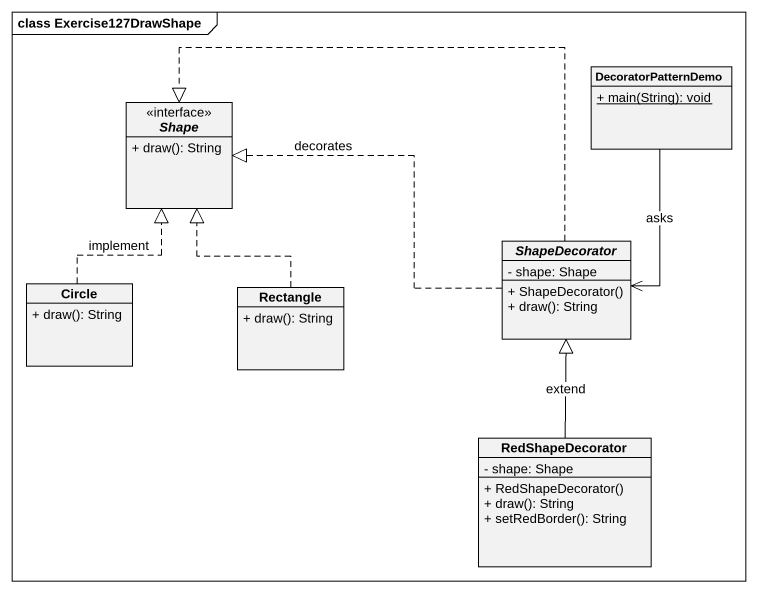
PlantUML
@startuml
mainframe class Exercise127DrawShape
hide circle
hide empty members
skinparam classAttributeIconSize 0
class DecoratorPatternDemo {
  {static} + main(String): void
}
interface Shape {
  + draw(): String
}
abstract class ShapeDecorator {
  - shape: Shape
  + ShapeDecorator()
  + draw(): String
}
class "Circle" as Circle_ {
  + draw(): String
}
class "Rectangle" as Rectangle_ {
  + draw(): String
}
class RedShapeDecorator {
  - shape: Shape
  + RedShapeDecorator()
  + draw(): String
  + setRedBorder(): String
}
DecoratorPatternDemo --> ShapeDecorator : asks
ShapeDecorator .left.|> Shape : decorates
ShapeDecorator .left.|> Shape
Circle_ .up.|> Shape : implement
Rectangle_ .up.|> Shape
RedShapeDecorator -up-|> ShapeDecorator : extend
@enduml
